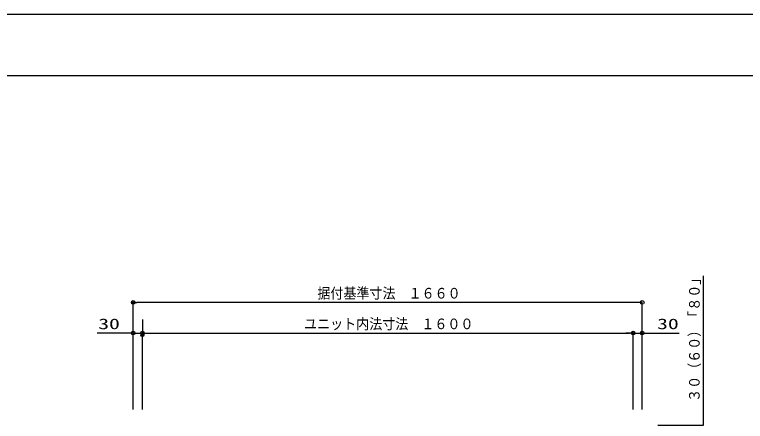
# Model space of a CAD drawing. Units: millimetres on the paper. Extents: x -305 to 305, y -152 to 152.
# Drawn here: x -58.3 to 60.9, y 82.2 to 148.5 of the extents above; entities that cross this region are included whole.
import ezdxf
from ezdxf.enums import TextEntityAlignment as Align

# ---------------------------------------------------------------- set-up
doc = ezdxf.new("R2010")
doc.units = ezdxf.units.MM
doc.header["$PDMODE"] = 32
doc.header["$PDSIZE"] = 0.5
for name, color, linetype, lineweight in [('0-0_0', 7, 'Continuous', 25), ('0-1_VIEW0001', 7, 'Continuous', 25), ('0-2_DEFPOINTS', 7, 'Continuous', 25), ('0-4_図面枠', 3, 'Continuous', 25)]:
    doc.layers.add(name, color=color, linetype=linetype, lineweight=lineweight)
doc.styles.add('ＭＳ ゴシック', font='')
doc.styles.get('ＭＳ ゴシック').set_extended_font_data('MS Gothic')

# ---------------------------------------------------------------- blocks, each defined once
blk = doc.blocks.new('_ORIGIN')
at = {"layer": '0-0_0'}
blk.add_line((0, 0), (-1, 0), dxfattribs=at)
blk.add_circle((0, 0), 0.5, dxfattribs=at)

msp = doc.modelspace()

# ---------------------------------------------------------------- linework, layer by layer
at = {"layer": '0-1_VIEW0001'}
for p, q in [((-38.934, 84.113), (-38.934, 101.573)), ((43.466, 101.573), (-38.334, 101.573)), ((44.066, 84.113), (44.066, 101.573)), ((-37.434, 98.799), (-37.434, 96.573)), ((-38.934, 96.573), (-44.834, 96.573)), ((-39.534, 96.573), (-40.134, 96.573)), ((-38.934, 84.113), (-38.934, 96.573)), ((-38.934, 96.573), (-37.434, 96.573)), ((-37.434, 84.113), (-37.434, 96.573)), ((-36.834, 96.573), (41.966, 96.573)), ((-36.834, 96.573), (-36.234, 96.573)), ((41.966, 96.573), (41.366, 96.573)), ((42.566, 84.113), (42.566, 96.573)), ((42.566, 96.573), (44.066, 96.573)), ((44.666, 96.573), (45.266, 96.573)), ((54.067, 82.173), (54.067, 82.773))]:
    msp.add_line(p, q, dxfattribs=at)
for points in [[(46.606, 81.573), (54.067, 81.573), (54.067, 105.916)], [(44.066, 84.113), (44.066, 96.573), (50.105, 96.573)]]:
    msp.add_lwpolyline(points, dxfattribs=at)
at = {"layer": '0-2_DEFPOINTS'}
msp.add_line((118.983, 148.502), (-301.017, 148.502), dxfattribs=at)
for p in [(-38.934, 101.573), (-37.434, 96.573), (42.566, 96.573), (44.066, 96.573), (-37.434, 96.259)]:
    msp.add_point(p, dxfattribs=at)
at = {"layer": '0-4_図面枠'}
msp.add_lwpolyline([(-291.017, -138.498), (108.983, -138.498), (108.983, 138.502), (-291.017, 138.502)], close=True, dxfattribs=at)

# ---------------------------------------------------------------- block references
at = {"layer": '0-1_VIEW0001', "xscale": 0.6, "yscale": 0.6, "rotation": 180}
for p in [(-38.934, 101.573), (-37.434, 96.573), (-37.434, 96.573), (44.066, 96.573)]:
    msp.add_blockref('_ORIGIN', p, dxfattribs=at)
at = {"layer": '0-1_VIEW0001', "xscale": 0.6, "yscale": 0.6}
for p in [(44.066, 101.573), (-38.934, 96.573), (42.566, 96.573), (42.566, 96.573)]:
    msp.add_blockref('_ORIGIN', p, dxfattribs=at)

# ---------------------------------------------------------------- texts
at = {"layer": '0-1_VIEW0001', "style": 'ＭＳ ゴシック', "width": 0.9}
msp.add_text('３０（６０）「８０」', height=1.73, rotation=90, dxfattribs=at).set_placement((53.95, 85.35), align=Align.BOTTOM_LEFT)
at = {"layer": '0-1_VIEW0001', "style": 'ＭＳ ゴシック'}
for s, width, p in [('据付基準寸法\u3000１６６０', 0.9, (-8.912, 101.69)), ('30', 1.5, (-44.642, 96.69)), ('ユニット内法寸法\u3000１６００', 0.9, (-11.074, 96.69)), ('30', 1.5, (46.484, 96.69))]:
    msp.add_text(s, height=1.73, dxfattribs=dict(at, width=width)).set_placement(p, align=Align.BOTTOM_LEFT)

doc.saveas('drawing.dxf')
